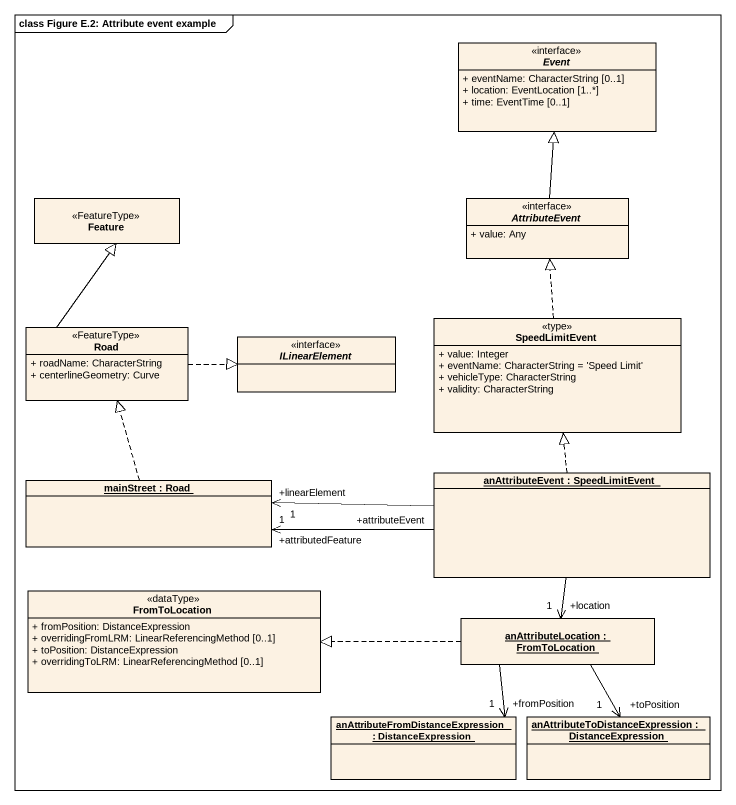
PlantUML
@startuml
mainframe class Figure E.2: Attribute event example
hide circle
hide empty members
skinparam classAttributeIconSize 0
interface Event {
  + eventName: CharacterString [0..1]
  + location: EventLocation [1..*]
  + time: EventTime [0..1]
}
class Feature <<FeatureType>>
interface AttributeEvent {
  + value: Any
}
class Road <<FeatureType>> {
  + roadName: CharacterString
  + centerlineGeometry: Curve
}
class SpeedLimitEvent <<type>> {
  + value: Integer
  + eventName: CharacterString = 'Speed Limit'
  + vehicleType: CharacterString
  + validity: CharacterString
}
interface ILinearElement
object "mainStreet : Road" as mainStreet
object "anAttributeEvent : SpeedLimitEvent" as anAttributeEvent
class FromToLocation <<dataType>> {
  + fromPosition: DistanceExpression
  + overridingFromLRM: LinearReferencingMethod [0..1]
  + toPosition: DistanceExpression
  + overridingToLRM: LinearReferencingMethod [0..1]
}
object "anAttributeLocation : FromToLocation" as anAttributeLocation
object "anAttributeFromDistanceExpression : DistanceExpression" as anAttributeFromDistanceExpre
object "anAttributeToDistanceExpression : DistanceExpression" as anAttributeToDistanceExpress
AttributeEvent -up-|> Event
Road -up-|> Feature
Road .right.|> ILinearElement
SpeedLimitEvent .up.|> AttributeEvent
mainStreet .up.|> Road
anAttributeEvent .up.|> SpeedLimitEvent
anAttributeEvent "+attributeEvent" -left-> "+attributedFeature\n1" mainStreet
anAttributeEvent -left-> "+linearElement\n1" mainStreet
anAttributeEvent --> "+location\n1" anAttributeLocation
anAttributeLocation .left.|> FromToLocation
anAttributeLocation --> "+fromPosition\n1" anAttributeFromDistanceExpre
anAttributeLocation --> "+toPosition\n1" anAttributeToDistanceExpress
@enduml
